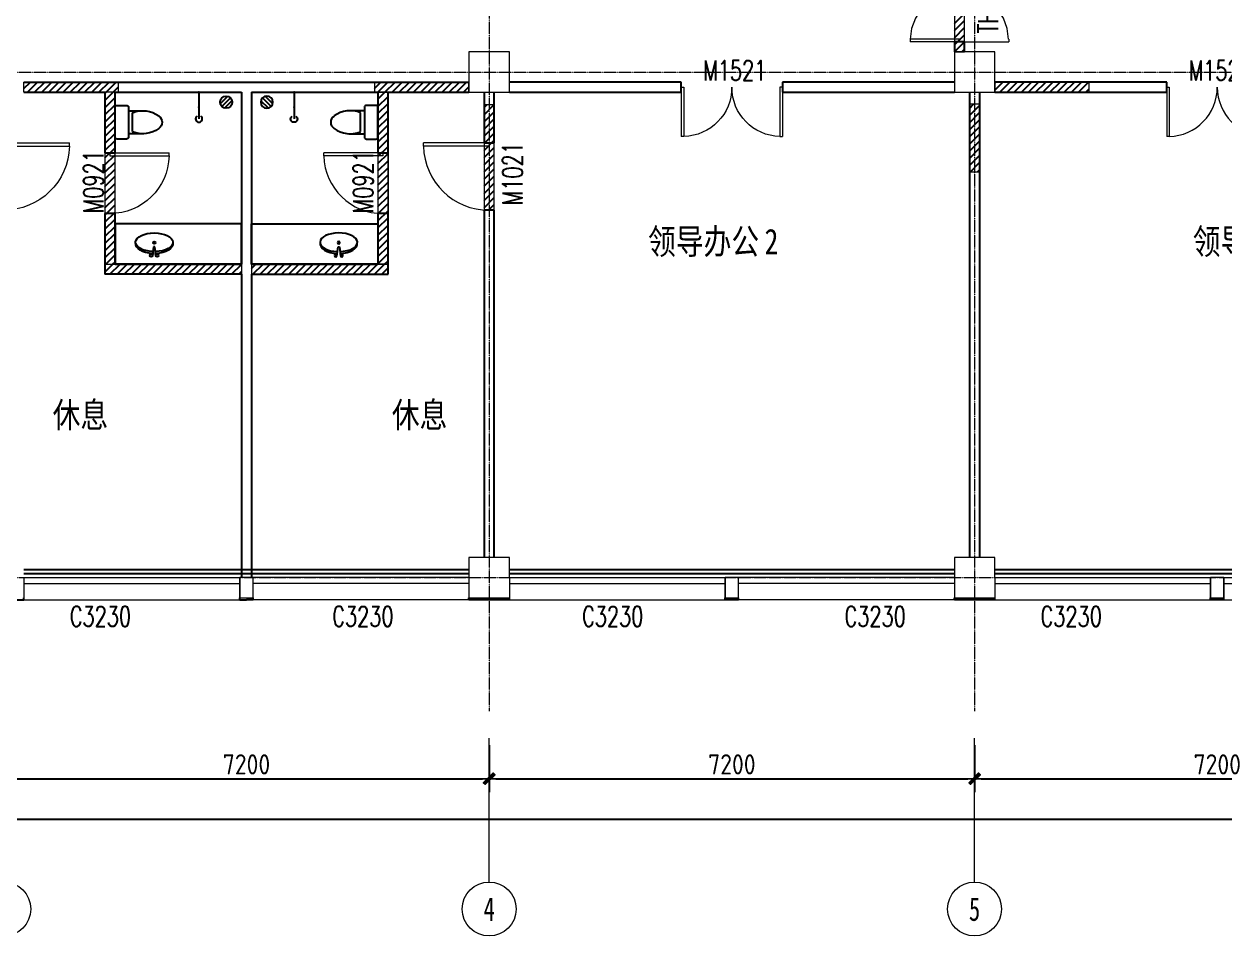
# Model space of a CAD drawing. Header units: millimetres. Extents: x 33621 to 401573, y -91663 to 133135.
# Drawn here: x 53397 to 71197, y 106774 to 120304 of the extents above; entities that cross this region are included whole.
import ezdxf
from ezdxf.enums import TextEntityAlignment as Align

# ---------------------------------------------------------------- set-up
doc = ezdxf.new("R2010")
doc.units = ezdxf.units.MM
doc.header["$LTSCALE"] = 10
doc.linetypes.add('DASHEDX2', pattern=[1.5, 1, -0.5])
doc.linetypes.add('DOTE', pattern=[2.42, 2, -0.2, 0.02, -0.2])
doc.layers.get('0').update_dxf_attribs({"color": 253})
doc.layers.get('Defpoints').update_dxf_attribs({"color": 250})
for name, color, linetype in [('3', 253, 'Continuous'), ('Dim【尺寸标注】', 253, 'Continuous'), ('LATRINE', 253, 'Continuous'), ('LAYER3', 253, 'Continuous'), ('LAYER4', 253, 'Continuous'), ('LAYER5', 253, 'Continuous'), ('LVTRY', 253, 'Continuous'), ('PUB_DIM', 253, 'Continuous'), ('PUB_TEXT', 253, 'Continuous'), ('RC-Hatch【天花填充】', 253, 'Continuous'), ('SURFACE', 253, 'Continuous'), ('wall-隔', 253, 'Continuous'), ('WINDOW_TEXT', 253, 'Continuous'), ('家具', 253, 'Continuous'), ('水-地漏', 253, 'Continuous')]:
    doc.layers.add(name, color=color, linetype=linetype)
for name, color, linetype, lineweight in [('AXIS【轴号】', 253, 'Continuous', 0), ('COLUMN', 253, 'Continuous', 0), ('DOTE', 253, 'DOTE', 0), ('WALL', 253, 'Continuous', 0), ('WINDOW', 253, 'Continuous', 0)]:
    doc.layers.add(name, color=color, linetype=linetype, lineweight=lineweight)
doc.styles.add('_TCH_WINDOW', font='SIMPLEX', dxfattribs={"bigfont": 'GBCBIG'})
doc.styles.add('CCD_DIM', font='ARCHS.SHX')
doc.styles.add('宋体', font='', dxfattribs={"width": 0.7})
doc.styles.get('宋体').set_extended_font_data('SimSun')
doc.dimstyles.new('ZL_1：100', dxfattribs={"dimtxt": 3, "dimasz": 1, "dimexe": 2, "dimexo": 2, "dimgap": 0.6, "dimtad": 1, "dimdec": 0, "dimrnd": 5, "dimdsep": 46, "dimtxsty": 'CCD_DIM', "dimblk": 'WS-cj', "dimblk1": 'WS-cj', "dimblk2": 'WS-cj', "dimcen": 1, "dimclrd": 44, "dimclre": 44, "dimclrt": 2, "dimadec": 0, "dimazin": 2, "dimtfac": 1, "dimtdec": 0, "dimtix": 1, "dimtmove": 2, "dimatfit": 3, "dimldrblk": 'hl_arrow2', "dimfxl": 5, "dimfxlon": 1, "dimarcsym": 0})
pattern_1 = [(225, (0, 34024.046), (53.03301, -53.03301), [])]

# ---------------------------------------------------------------- blocks, each defined once
blk = doc.blocks.new('A$C22332745')
at = {"layer": 'LAYER3', "color": 181, "extrusion": (0, 0, -1)}
for centre, ratio, start_param, end_param in [((277, 195), 0.531076, 4.795815, 6.348539), ((277, 214), 0.5, 4.782885, 10.934222), ((277, 195), 0.531076, 3.076239, 4.638107)]:
    blk.add_ellipse(centre, major_axis=(-277, 0), ratio=ratio, start_param=start_param, end_param=end_param, dxfattribs=at)
at = {"layer": 'LAYER4', "color": 252}
for p, q in [((267, 148), (249, 9)), ((285, 148), (267, 148)), ((302, 9), (285, 148))]:
    blk.add_line(p, q, dxfattribs=at)
for centre in [(231, 18), (320, 18)]:
    blk.add_circle(centre, 17.9, dxfattribs=at)
at = {"layer": 'LAYER5', "color": 251}
blk.add_circle((277, 208), 16, dxfattribs=at)
blk = doc.blocks.new('A$C2CC91CCB')
at = {"color": 251, "rotation": 90}
blk.add_blockref('A$C22332745', (353, 0), dxfattribs=at)
blk = doc.blocks.new('A$C477C625D')
at = {"color": 7}
blk.add_blockref('A$C2CC91CCB', (0, 0), dxfattribs=at)
blk = doc.blocks.new('A$C4D690477')
at = {"layer": '家具', "color": 251}
blk.add_blockref('A$C477C625D', (0, 0), dxfattribs=at)
blk = doc.blocks.new('w-地漏')
at = {"layer": '水-地漏'}
for p, q in [((-57, -13), (16, 60)), ((-41, -41), (44, 44)), ((-13, -57), (60, 16))]:
    blk.add_line(p, q, dxfattribs=at)
blk.add_circle((2, 2), 60, dxfattribs=at)
blk = doc.blocks.new('$DorLib2D$00000141')
at = {"color": 0}
for points in [[(-0.5, 0), (-0.5, 0.487)], [(-0.475, 0.487), (-0.5, 0.487)], [(-0.475, 0), (-0.475, 0.487)], [(-0.369, 0.473), (-0.475, 0.487)], [(0.475, 0.487), (0.369, 0.473)], [(0.475, 0), (0.475, 0.487)], [(0.475, 0.487), (0.5, 0.487)], [(0.5, 0), (0.5, 0.487)], [(-0.268, 0.435), (-0.369, 0.473)], [(-0.178, 0.377), (-0.268, 0.435)], [(-0.103, 0.3), (-0.178, 0.377)], [(0.178, 0.377), (0.103, 0.3)], [(0.268, 0.435), (0.178, 0.377)], [(0.369, 0.473), (0.268, 0.435)], [(-0.047, 0.208), (-0.103, 0.3)], [(0.103, 0.3), (0.047, 0.208)], [(-0.012, 0.107), (-0.047, 0.208)], [(0.047, 0.208), (0.012, 0.107)], [(0, 0), (-0.012, 0.107)], [(-0.012, -0.107), (0, 0)], [(0.012, 0.107), (0, 0)], [(-0.5, 0), (-0.475, 0)], [(0.5, 0), (0.475, 0)]]:
    blk.add_lwpolyline(points, dxfattribs=at)
at = {"color": 0, "linetype": 'DASHEDX2'}
for points in [[(0, 0), (0.03, -0.122), (0.086, -0.234), (0.165, -0.331), (0.264, -0.408), (0.378, -0.461), (0.5, -0.488)], [(-0.5, 0), (-0.5, -0.488)], [(-0.047, -0.208), (-0.012, -0.107)], [(0.5, 0), (0.5, -0.488)], [(-0.103, -0.3), (-0.047, -0.208)], [(-0.178, -0.377), (-0.103, -0.3)], [(-0.475, -0.487), (-0.369, -0.473)], [(-0.369, -0.473), (-0.268, -0.435)], [(-0.268, -0.435), (-0.178, -0.377)], [(-0.475, -0.488), (-0.5, -0.488)]]:
    blk.add_lwpolyline(points, dxfattribs=at)
blk = doc.blocks.new('$DorLib2D$00000001')
for p, q in [((0.45, 0.975), (0.5, 0.975)), ((0.45, 0), (0.45, 0.975)), ((0.5, 0), (0.5, 0.975)), ((0.5, 0), (0.45, 0))]:
    blk.add_line(p, q)
at = {"lineweight": 13}
blk.add_arc((0.475, 0), 0.975, 91.4693, 180, dxfattribs=at)
blk = doc.blocks.new('$plan$00001613')
for p, q in [((-260, -140), (-260, 140)), ((-200, 170), (-200, -170))]:
    blk.add_line(p, q)
blk.add_lwpolyline([(-430, -170), (-200, -170), (-200, -220, 0.414214), (-170, -250), (-30, -250, 0.414214), (0, -220), (0, 220, 0.414214), (-30, 250), (-170, 250, 0.414214), (-200, 220), (-200, 170), (-430, 170)], format="xyb")
for centre, radius, start, end in [((-590, 0), 110, 123.4509, 236.5491), ((-413, -227), 398, 67.4505, 126.6381), ((-413, 227), 398, 233.3619, 292.5495)]:
    blk.add_arc(centre, radius, start, end)
blk = doc.blocks.new('$lvtry$00000168')
blk.add_line((0, 0), (0, -395))
blk.add_arc((0, -395), 50, 121.0332, 58.9668)
for p in [(0, 0), (0, -223)]:
    blk.add_point(p)
blk = doc.blocks.new('$WINLIB2D$00000004')
for p, q in [((-0.5, 0.5), (0.5, 0.5)), ((-0.5, 0.5), (-0.5, -0.5)), ((0.5, -0.5), (0.5, 0.5)), ((-0.5, 0.2406), (0.5, 0.2406)), ((-0.5, -0.5), (0.5, -0.5))]:
    blk.add_line(p, q)
blk = doc.blocks.new('$DorLib2D$00000002')
for p, q in [((-0.5, 0), (-0.5, 0.4875)), ((-0.475, 0.4875), (-0.5, 0.4875)), ((-0.475, 0), (-0.475, 0.4875)), ((0.475, 0), (0.475, 0.4875)), ((0.475, 0.4875), (0.5, 0.4875)), ((0.5, 0), (0.5, 0.4875)), ((-0.5, 0), (-0.475, 0)), ((0.5, 0), (0.475, 0))]:
    blk.add_line(p, q)
at = {"lineweight": 13}
for centre, start, end in [((-0.4875, 0), 0, 88.53072), ((0.4875, 0), 91.46928, 180)]:
    blk.add_arc(centre, 0.4875, start, end, dxfattribs=at)
blk = doc.blocks.new('hl_Axis-A1')
at = {"color": 150, "ltscale": 2}
blk.add_line((21.33, 0), (0, 0), dxfattribs=at)
at = {"color": 150}
blk.add_circle((25.33, 0), 4, dxfattribs=at)
at = {"color": 50, "style": '宋体', "width": 0.7}
blk.add_attdef('轴号', text='', height=3.5, dxfattribs=at).set_placement((25.33, 0), align=Align.MIDDLE_CENTER)
blk = doc.blocks.new('WS-cj')
blk.add_hatch(color=2).paths.add_polyline_path([(0.59, 0.82), (-0.82, -0.59), (-0.59, -0.82), (0.82, 0.59)])
at = {"color": 2, "linetype": 'ByBlock', "lineweight": 0}
for p, q in [((-1.1, 0), (0, 0)), ((0, 0), (1.1, 0))]:
    blk.add_line(p, q, dxfattribs=at)
at = {"color": 2}
blk.add_lwpolyline([(0.59, 0.82), (-0.82, -0.59), (-0.59, -0.82), (0.82, 0.59)], close=True, dxfattribs=at)
blk = doc.blocks.new('*D242')
at = {"layer": 'Defpoints', "color": 0, "transparency": 16777216}
for p in [(-30062, -18684), (-22862, -18684), (-22862, -19284)]:
    blk.add_point(p, dxfattribs=at)
at = {"layer": 'Dim【尺寸标注】', "color": 44, "lineweight": -2, "transparency": 16777216}
for p, q in [((-30062, -18784), (-30062, -19484)), ((-22862, -18784), (-22862, -19484)), ((-29962, -19284), (-22962, -19284))]:
    blk.add_line(p, q, dxfattribs=at)
at = {"layer": 'Dim【尺寸标注】', "color": 44, "lineweight": -2, "transparency": 16777216, "xscale": 100, "yscale": 100, "zscale": 100, "rotation": 180}
blk.add_blockref('WS-cj', (-30062, -19284), dxfattribs=at)
at = {"layer": 'Dim【尺寸标注】', "color": 44, "lineweight": -2, "transparency": 16777216, "xscale": 100, "yscale": 100, "zscale": 100}
blk.add_blockref('WS-cj', (-22862, -19284), dxfattribs=at)
at = {"layer": 'Dim【尺寸标注】', "color": 2, "transparency": 16777216, "insert": (-26462, -19071), "char_height": 300, "attachment_point": 5, "style": 'CCD_DIM'}
blk.add_mtext('7200', dxfattribs=at)
blk = doc.blocks.new('hl_arrow2')
at = {"color": 2}
blk.add_line((0, 0), (-1, 0), dxfattribs=at)
blk.add_lwpolyline([(0, 0), (-1, -1), (-1, -1), (0, 0), (-1, 1), (-1, 1)], close=True, dxfattribs=at)
blk = doc.blocks.new('*D243')
at = {"layer": 'Defpoints', "color": 0, "transparency": 16777216}
for p in [(-22862, -18684), (-15662, -18684), (-15662, -19284)]:
    blk.add_point(p, dxfattribs=at)
at = {"layer": 'Dim【尺寸标注】', "color": 44, "lineweight": -2, "transparency": 16777216}
for p, q in [((-22862, -18784), (-22862, -19484)), ((-15662, -18784), (-15662, -19484)), ((-22762, -19284), (-15762, -19284))]:
    blk.add_line(p, q, dxfattribs=at)
at = {"layer": 'Dim【尺寸标注】', "color": 44, "lineweight": -2, "transparency": 16777216, "xscale": 100, "yscale": 100, "zscale": 100, "rotation": 180}
blk.add_blockref('WS-cj', (-22862, -19284), dxfattribs=at)
at = {"layer": 'Dim【尺寸标注】', "color": 44, "lineweight": -2, "transparency": 16777216, "xscale": 100, "yscale": 100, "zscale": 100}
blk.add_blockref('WS-cj', (-15662, -19284), dxfattribs=at)
at = {"layer": 'Dim【尺寸标注】', "color": 2, "transparency": 16777216, "insert": (-19262, -19071), "char_height": 300, "attachment_point": 5, "style": 'CCD_DIM'}
blk.add_mtext('7200', dxfattribs=at)
blk = doc.blocks.new('*D244')
at = {"layer": 'Defpoints', "color": 0, "transparency": 16777216}
for p in [(-15662, -18684), (-8462, -18684), (-8462, -19284)]:
    blk.add_point(p, dxfattribs=at)
at = {"layer": 'Dim【尺寸标注】', "color": 44, "lineweight": -2, "transparency": 16777216}
for p, q in [((-15662, -18784), (-15662, -19484)), ((-8462, -18784), (-8462, -19484)), ((-15562, -19284), (-8562, -19284))]:
    blk.add_line(p, q, dxfattribs=at)
at = {"layer": 'Dim【尺寸标注】', "color": 44, "lineweight": -2, "transparency": 16777216, "xscale": 100, "yscale": 100, "zscale": 100, "rotation": 180}
blk.add_blockref('WS-cj', (-15662, -19284), dxfattribs=at)
at = {"layer": 'Dim【尺寸标注】', "color": 44, "lineweight": -2, "transparency": 16777216, "xscale": 100, "yscale": 100, "zscale": 100}
blk.add_blockref('WS-cj', (-8462, -19284), dxfattribs=at)
at = {"layer": 'Dim【尺寸标注】', "color": 2, "transparency": 16777216, "insert": (-12062, -19071), "char_height": 300, "attachment_point": 5, "style": 'CCD_DIM'}
blk.add_mtext('7200', dxfattribs=at)
blk = doc.blocks.new('*D255')
at = {"layer": 'Defpoints', "color": 0, "transparency": 16777216}
for p in [(-44462, -18684), (49138, -18684), (49138, -19884)]:
    blk.add_point(p, dxfattribs=at)
at = {"layer": 'Dim【尺寸标注】', "color": 44, "lineweight": -2, "transparency": 16777216}
for p, q in [((-44462, -19384), (-44462, -20084)), ((49138, -19384), (49138, -20084)), ((-44362, -19884), (49038, -19884))]:
    blk.add_line(p, q, dxfattribs=at)
at = {"layer": 'Dim【尺寸标注】', "color": 44, "lineweight": -2, "transparency": 16777216, "xscale": 100, "yscale": 100, "zscale": 100, "rotation": 180}
blk.add_blockref('WS-cj', (-44462, -19884), dxfattribs=at)
at = {"layer": 'Dim【尺寸标注】', "color": 44, "lineweight": -2, "transparency": 16777216, "xscale": 100, "yscale": 100, "zscale": 100}
blk.add_blockref('WS-cj', (49138, -19884), dxfattribs=at)
at = {"layer": 'Dim【尺寸标注】', "color": 2, "transparency": 16777216, "insert": (2338, -19678), "char_height": 300, "attachment_point": 5, "style": 'CCD_DIM'}
blk.add_mtext('93600', dxfattribs=at)
blk = doc.blocks.new('ZL_061117299')
at = {"layer": 'AXIS【轴号】'}
ref = blk.add_blockref('hl_Axis-A1', (-30062.3, -18683.9), dxfattribs=dict(at, xscale=100, yscale=100, zscale=100, rotation=270))
ref.add_attrib('轴号', '3', dxfattribs={"layer": '0', "color": 2, "height": 350, "style": '宋体', "width": 0.7}).set_placement((-30062.3, -21217.2), align=Align.MIDDLE_CENTER)
ref = blk.add_blockref('hl_Axis-A1', (-22862.3, -18683.9), dxfattribs=dict(at, xscale=100, yscale=100, zscale=100, rotation=270))
ref.add_attrib('轴号', '4', dxfattribs={"layer": '0', "color": 2, "height": 350, "style": '宋体', "width": 0.7}).set_placement((-22862.3, -21217.2), align=Align.MIDDLE_CENTER)
ref = blk.add_blockref('hl_Axis-A1', (-15662.3, -18683.9), dxfattribs=dict(at, xscale=100, yscale=100, zscale=100, rotation=270))
ref.add_attrib('轴号', '5', dxfattribs={"layer": '0', "color": 2, "height": 350, "style": '宋体', "width": 0.7}).set_placement((-15662.3, -21217.2), align=Align.MIDDLE_CENTER)
at = {"layer": 'Dim【尺寸标注】'}
for p1, p2, distance, picture, middle in [((-44462.3, -18683.9), (49137.7, -18683.9), -1200, '*D255', (2337.7, -19677.6)), ((-30062.3, -18683.9), (-22862.3, -18683.9), -600, '*D242', (-26462.3, -19071.4)), ((-22862.3, -18683.9), (-15662.3, -18683.9), -600, '*D243', (-19262.3, -19071.4)), ((-15662.3, -18683.9), (-8462.3, -18683.9), -600, '*D244', (-12062.3, -19071.4))]:
    dim = blk.add_aligned_dim(p1=p1, p2=p2, distance=distance, dimstyle='ZL_1：100', dxfattribs=at)
    dim.commit()
    dim.dimension.update_dxf_attribs({"geometry": picture, "text_midpoint": middle})

msp = doc.modelspace()

# ---------------------------------------------------------------- hatches: boundary and pattern name
at = {"layer": 'RC-Hatch【天花填充】'}
h = msp.add_hatch(dxfattribs=at)
h.set_pattern_fill('ANSI31', color=251, scale=23.622047, angle=180, style=0)
h.set_pattern_definition(pattern_1)
h.paths.add_polyline_path([(67196.5, 121691), (67196.5, 119891), (67346.5, 119891), (67346.5, 121691)])
h = msp.add_hatch(dxfattribs=at)
h.set_pattern_fill('ANSI31', color=251, scale=23.622047, angle=180, style=0)
h.set_pattern_definition(pattern_1)
h.paths.add_polyline_path([(53396.5, 119291), (53396.5, 119441), (54795.5, 119441), (54795.5, 119291)])
h = msp.add_hatch(dxfattribs=at)
h.set_pattern_fill('ANSI31', color=251, scale=23.622047, angle=180, style=0)
h.set_pattern_definition(pattern_1)
h.paths.add_polyline_path([(58596.5, 119441), (58596.5, 119291), (59996.5, 119291), (59996.5, 119441)])
h = msp.add_hatch(dxfattribs=at)
h.set_pattern_fill('ANSI31', color=251, scale=23.622047, angle=180, style=0)
h.set_pattern_definition(pattern_1)
h.paths.add_polyline_path([(67796.5, 119441), (67796.5, 119291), (69195.5, 119291), (69195.5, 119441)])
h = msp.add_hatch(dxfattribs=at)
h.set_pattern_fill('ANSI31', color=251, scale=23.622047, angle=180, style=0)
h.set_pattern_definition(pattern_1)
h.paths.add_polyline_path([(54596.5, 119291), (54596.5, 116741), (54746.5, 116741), (54746.5, 119291)])
h = msp.add_hatch(dxfattribs=at)
h.set_pattern_fill('ANSI31', color=251, scale=23.622047, angle=180, style=0)
h.set_pattern_definition(pattern_1)
h.paths.add_polyline_path([(58796.5, 116741), (58796.5, 119291), (58646.5, 119291), (58646.5, 116741)])
h = msp.add_hatch(dxfattribs=at)
h.set_pattern_fill('ANSI31', color=251, scale=23.622047, angle=180, style=0)
h.set_pattern_definition(pattern_1)
h.paths.add_polyline_path([(60220.5, 119103.1), (60220.5, 117541), (60371.5, 117541), (60371.5, 119103.1)])
h = msp.add_hatch(dxfattribs=at)
h.set_pattern_fill('ANSI31', color=251, scale=23.622047, angle=180, style=0)
h.set_pattern_definition(pattern_1)
h.paths.add_polyline_path([(67421.5, 119112.6), (67421.5, 118112.6), (67571.5, 118112.6), (67571.5, 119112.6)])
h = msp.add_hatch(dxfattribs=at)
h.set_pattern_fill('ANSI31', color=251, scale=23.622047, angle=180, style=0)
h.set_pattern_definition(pattern_1)
h.paths.add_polyline_path([(54596.5, 116591), (54596.5, 116741), (56621.5, 116741), (56621.5, 116591)])
h = msp.add_hatch(dxfattribs=at)
h.set_pattern_fill('ANSI31', color=251, scale=23.622047, angle=180, style=0)
h.set_pattern_definition(pattern_1)
h.paths.add_polyline_path([(56771.5, 116741), (56771.5, 116591), (58796.5, 116591), (58796.5, 116741)])

# ---------------------------------------------------------------- linework, layer by layer
at = {"layer": '3'}
for points in [[(53396.5, 112211), (59996.5, 112211)], [(53396.5, 112151), (59996.5, 112151)], [(60596.5, 112211), (67196.5, 112211)], [(60596.5, 112151), (67196.5, 112151)], [(67796.5, 112211), (74396.5, 112211)], [(67796.5, 112151), (74396.5, 112151)]]:
    msp.add_lwpolyline(points, dxfattribs=at)
at = {"layer": 'COLUMN'}
for p, q in [((60596.5, 119891), (59996.5, 119891)), ((59996.5, 119891), (59996.5, 119291)), ((60596.5, 119291), (60596.5, 119891)), ((67796.5, 119891), (67196.5, 119891)), ((67196.5, 119891), (67196.5, 119291)), ((67796.5, 119291), (67796.5, 119891)), ((59996.5, 119291), (60596.5, 119291)), ((67196.5, 119291), (67796.5, 119291)), ((60596.5, 112391), (59996.5, 112391)), ((59996.5, 112391), (59996.5, 112091)), ((60596.5, 112091), (60596.5, 112391)), ((67796.5, 112391), (67196.5, 112391)), ((67196.5, 112391), (67196.5, 112091)), ((67796.5, 112091), (67796.5, 112391)), ((59996.5, 111791), (60596.5, 111791)), ((67196.5, 111791), (67796.5, 111791))]:
    msp.add_line(p, q, dxfattribs=at)
at = {"layer": 'DOTE', "ltscale": 0.1}
for p, q in [((60296.5, 129980.9), (60296.5, 110110.5)), ((67496.5, 129980.9), (67496.5, 110110.5)), ((36632.9, 119591), (133641.5, 119591)), ((36632.9, 112091), (133641.5, 112091))]:
    msp.add_line(p, q, dxfattribs=at)
at = {"layer": 'LATRINE'}
for points in [[(56621.5, 117341), (54746.5, 117341), (54746.5, 116741), (56621.5, 116741)], [(56771.5, 117341), (58646.5, 117341), (58646.5, 116741), (56771.5, 116741)]]:
    msp.add_lwpolyline(points, close=True, dxfattribs=at)
at = {"layer": 'SURFACE'}
for p, q in [((53396.5, 111761), (53396.5, 111791)), ((56596.5, 111761), (56596.5, 111791)), ((56796.5, 111761), (56796.5, 111791)), ((59996.5, 111761), (59996.5, 111791)), ((60596.5, 111761), (60596.5, 111791)), ((63796.5, 111761), (63796.5, 111791)), ((63996.5, 111761), (63996.5, 111791)), ((67196.5, 111761), (67196.5, 111791)), ((67796.5, 111761), (67796.5, 111791)), ((70996.5, 111761), (70996.5, 111791)), ((71196.5, 111761), (71196.5, 111791)), ((53096.5, 111761), (53396.5, 111761)), ((56596.5, 111761), (56696.5, 111761)), ((56796.5, 111761), (56696.5, 111761)), ((60296.5, 111761), (59996.5, 111761)), ((60596.5, 111761), (60296.5, 111761)), ((63996.5, 111761), (63796.5, 111761)), ((67496.5, 111761), (67196.5, 111761)), ((67796.5, 111761), (67496.5, 111761)), ((71196.5, 111761), (70996.5, 111761))]:
    msp.add_line(p, q, dxfattribs=at)
at = {"layer": 'WALL'}
for p, q in [((56696.5, 112091), (56596.5, 112091)), ((56596.5, 112091), (56596.5, 111791)), ((56796.5, 112091), (56696.5, 112091)), ((56796.5, 111791), (56796.5, 112091)), ((63996.5, 112091), (63796.5, 112091)), ((63796.5, 112091), (63796.5, 111791)), ((63996.5, 111791), (63996.5, 112091)), ((71196.5, 112091), (70996.5, 112091)), ((70996.5, 112091), (70996.5, 111791)), ((71196.5, 111791), (71196.5, 112091)), ((56596.5, 111791), (56696.5, 111791)), ((56696.5, 111791), (56796.5, 111791)), ((63796.5, 111791), (63996.5, 111791)), ((70996.5, 111791), (71196.5, 111791))]:
    msp.add_line(p, q, dxfattribs=at)
at = {"layer": 'WALL', "color": 210}
for points in [[(67196.5, 121691), (67196.5, 119891), (67346.5, 119891), (67346.5, 121691)], [(53396.5, 119291), (53396.5, 119441), (54795.5, 119441), (54795.5, 119291)], [(58596.5, 119441), (58596.5, 119291), (59996.5, 119291), (59996.5, 119441)], [(67796.5, 119441), (67796.5, 119291), (69195.5, 119291), (69195.5, 119441)], [(54596.5, 119291), (54596.5, 116741), (54746.5, 116741), (54746.5, 119291)], [(58796.5, 116741), (58796.5, 119291), (58646.5, 119291), (58646.5, 116741)], [(60220.5, 119103.1), (60220.5, 117541), (60371.5, 117541), (60371.5, 119103.1)], [(67421.5, 119112.6), (67421.5, 118112.6), (67571.5, 118112.6), (67571.5, 119112.6)], [(54596.5, 116591), (54596.5, 116741), (56621.5, 116741), (56621.5, 116591)], [(56771.5, 116741), (56771.5, 116591), (58796.5, 116591), (58796.5, 116741)]]:
    msp.add_lwpolyline(points, close=True, dxfattribs=at)
at = {"layer": 'wall-隔'}
for p, q in [((67346.5, 120040.7), (67196.5, 120040.7)), ((67196.5, 120040.7), (67196.5, 119891)), ((67346.5, 119891), (67346.5, 120040.7)), ((53396.5, 119441), (54671.5, 119441)), ((54671.5, 119441), (56696.5, 119441)), ((56696.5, 119441), (58721.5, 119441)), ((58721.5, 119441), (59996.5, 119441)), ((63146.5, 119441), (60596.5, 119441)), ((63146.5, 119291), (63146.5, 119441)), ((67196.5, 119441), (64646.5, 119441)), ((64646.5, 119441), (64646.5, 119291)), ((70346.5, 119441), (67796.5, 119441)), ((70346.5, 119291), (70346.5, 119441)), ((53396.5, 119291), (54596.5, 119291)), ((54596.5, 119291), (54596.5, 118391)), ((54746.5, 118391), (54746.5, 119291)), ((54746.5, 119291), (56621.5, 119291)), ((56621.5, 119291), (56621.5, 116741)), ((56771.5, 119291), (58646.5, 119291)), ((56771.5, 119291), (56771.5, 116741)), ((58646.5, 119291), (58646.5, 118391)), ((58796.5, 118391), (58796.5, 119291)), ((58796.5, 119291), (59996.5, 119291)), ((60221.5, 119291), (60221.5, 118541)), ((60371.5, 118541), (60371.5, 119291)), ((60596.5, 119291), (63146.5, 119291)), ((64646.5, 119291), (67196.5, 119291)), ((67421.5, 119291), (67421.5, 112391)), ((67571.5, 119291), (67571.5, 112391)), ((67796.5, 119291), (70346.5, 119291)), ((54596.5, 118391), (54746.5, 118391)), ((58646.5, 118391), (58796.5, 118391)), ((60221.5, 118541), (60371.5, 118541)), ((54746.5, 117491), (54596.5, 117491)), ((54596.5, 117491), (54596.5, 116591)), ((54746.5, 116741), (54746.5, 117491)), ((58796.5, 117491), (58646.5, 117491)), ((58646.5, 117491), (58646.5, 116741)), ((58796.5, 116591), (58796.5, 117491)), ((60371.5, 117541), (60221.5, 117541)), ((60221.5, 117541), (60221.5, 112391)), ((60371.5, 112391), (60371.5, 117541)), ((56621.5, 116591), (54596.5, 116591)), ((56621.5, 116741), (54746.5, 116741)), ((56621.5, 116591), (56621.5, 112091)), ((56771.5, 116741), (58646.5, 116741)), ((56771.5, 116591), (56771.5, 112091)), ((56771.5, 116591), (58796.5, 116591)), ((67421.5, 111791), (67421.5, 111779.9)), ((67571.5, 111791), (67571.5, 111779.9)), ((67571.5, 111779.9), (67421.5, 111779.9))]:
    msp.add_line(p, q, dxfattribs=at)
at = {"layer": 'WINDOW'}
for p, q in [((54596.5, 118391), (54596.5, 117491)), ((58796.5, 118391), (58796.5, 117491))]:
    msp.add_line(p, q, dxfattribs=at)

# ---------------------------------------------------------------- block references
at = {"layer": 'LVTRY'}
for name, p in [('$lvtry$00000168', (55991.3, 119291)), ('$plan$00001613', (58646.5, 118847))]:
    msp.add_blockref(name, p, dxfattribs=at)
at = {"layer": 'LVTRY', "yscale": -1}
for name, p, rotation in [('$lvtry$00000168', (57401.7, 119291), 180), ('$plan$00001613', (54746.5, 118847), 180.0000000000001)]:
    msp.add_blockref(name, p, dxfattribs=dict(at, rotation=rotation))
at = {"layer": 'PUB_DIM'}
msp.add_blockref('ZL_061117299', (83158.8, 128391), dxfattribs=at)
at = {"layer": 'WINDOW'}
ref = msp.add_blockref('$DorLib2D$00000141', (67271.5, 120790.7), dxfattribs=dict(at, xscale=-1500, yscale=-1500, zscale=-1500, rotation=269.999999999825))
ref.add_attrib('A', 'THM1521', (67845.3, 120165.7), dxfattribs={"layer": 'WINDOW_TEXT', "height": 297.5, "rotation": 90, "style": '_TCH_WINDOW', "width": 0.705882})
ref = msp.add_blockref('$DorLib2D$00000002', (63896.5, 119366), dxfattribs=dict(at, xscale=1500, yscale=-1500, zscale=1500))
ref.add_attrib('A', 'M1521', (63471.5, 119467.2), dxfattribs={"layer": 'WINDOW_TEXT', "height": 297.5, "style": '_TCH_WINDOW', "width": 0.705882})
ref = msp.add_blockref('$DorLib2D$00000002', (71096.5, 119366), dxfattribs=dict(at, xscale=-1500, yscale=-1500, zscale=-1500))
ref.add_attrib('A', 'M1521', (70671.5, 119467.2), dxfattribs={"layer": 'WINDOW_TEXT', "height": 297.5, "style": '_TCH_WINDOW', "width": 0.705882})
ref = msp.add_blockref('$DorLib2D$00000001', (53096.5, 118041), dxfattribs=dict(at, xscale=-1000, yscale=1000, zscale=-1000, rotation=269.9999999999995))
ref.add_attrib('A', 'M1021', (52897.1, 117616), dxfattribs={"layer": 'WINDOW_TEXT', "height": 297.5, "rotation": 90, "style": '_TCH_WINDOW', "width": 0.705882})
ref = msp.add_blockref('$DorLib2D$00000001', (54671.5, 117941), dxfattribs=dict(at, xscale=-900, yscale=900, zscale=-900, rotation=269.9999999999988))
ref.add_attrib('A', 'M0921', (54574.9, 117496), dxfattribs={"layer": 'WINDOW_TEXT', "height": 297.5, "rotation": 90, "style": '_TCH_WINDOW', "width": 0.705882})
ref = msp.add_blockref('$DorLib2D$00000001', (58721.5, 117941), dxfattribs=dict(at, xscale=-900, yscale=-900, zscale=-900, rotation=270.0000000000012))
ref.add_attrib('A', 'M0921', (58577.2, 117496), dxfattribs={"layer": 'WINDOW_TEXT', "height": 297.5, "rotation": 90, "style": '_TCH_WINDOW', "width": 0.705882})
ref = msp.add_blockref('$DorLib2D$00000001', (60296.5, 118041), dxfattribs=dict(at, xscale=-1000, yscale=-1000, zscale=-1000, rotation=270.0000000000005))
ref.add_attrib('A', 'M1021', (60793.4, 117616), dxfattribs={"layer": 'WINDOW_TEXT', "height": 297.5, "rotation": 90, "style": '_TCH_WINDOW', "width": 0.705882})
ref = msp.add_blockref('$WINLIB2D$00000004', (54996.5, 111926), dxfattribs=dict(at, xscale=3200, yscale=330, zscale=3200))
ref.add_attrib('A', 'C3230', (54075.3, 111367.2), dxfattribs={"layer": 'WINDOW_TEXT', "height": 297.5, "style": '_TCH_WINDOW', "width": 0.705882})
ref = msp.add_blockref('$WINLIB2D$00000004', (58396.5, 111926), dxfattribs=dict(at, xscale=3200, yscale=-330, zscale=3200, rotation=180))
ref.add_attrib('A', 'C3230', (57968.8, 111367.2), dxfattribs={"layer": 'WINDOW_TEXT', "height": 297.5, "style": '_TCH_WINDOW', "width": 0.705882})
ref = msp.add_blockref('$WINLIB2D$00000004', (62196.5, 111926), dxfattribs=dict(at, xscale=-3200, yscale=-330, zscale=-3200, rotation=180))
ref.add_attrib('A', 'C3230', (61674.2, 111367.2), dxfattribs={"layer": 'WINDOW_TEXT', "height": 297.5, "style": '_TCH_WINDOW', "width": 0.705882})
ref = msp.add_blockref('$WINLIB2D$00000004', (65596.5, 111926), dxfattribs=dict(at, xscale=3200, yscale=-330, zscale=3200, rotation=180))
ref.add_attrib('A', 'C3230', (65567.7, 111367.2), dxfattribs={"layer": 'WINDOW_TEXT', "height": 297.5, "style": '_TCH_WINDOW', "width": 0.705882})
ref = msp.add_blockref('$WINLIB2D$00000004', (69396.5, 111926), dxfattribs=dict(at, xscale=-3200, yscale=-330, zscale=-3200, rotation=180))
ref.add_attrib('A', 'C3230', (68475.3, 111367.2), dxfattribs={"layer": 'WINDOW_TEXT', "height": 297.5, "style": '_TCH_WINDOW', "width": 0.705882})
ref = msp.add_blockref('$WINLIB2D$00000004', (72796.5, 111926), dxfattribs=dict(at, xscale=-3200, yscale=-330, zscale=-3200, rotation=180))
ref.add_attrib('A', 'C3230', (72321.5, 111337.2), dxfattribs={"layer": 'WINDOW_TEXT', "height": 297.5, "style": '_TCH_WINDOW', "width": 0.705882})
at = {"layer": '家具', "color": 251, "rotation": 270}
msp.add_blockref('A$C4D690477', (55051.7, 117204.6), dxfattribs=at)
at = {"layer": '家具', "color": 251, "xscale": -1, "rotation": 90}
msp.add_blockref('A$C4D690477', (58341.3, 117204.6), dxfattribs=at)
at = {"layer": '水-地漏', "yscale": 1.5, "zscale": 1.5}
for p, xscale in [((56391.5, 119141), 1.5), ((57001.5, 119141), -1.5)]:
    msp.add_blockref('w-地漏', p, dxfattribs=dict(at, xscale=xscale))

# ---------------------------------------------------------------- texts
at = {"layer": 'PUB_TEXT', "style": '宋体', "width": 0.8}
for s, height, p in [('领导办公', 377.64, (62652.9, 116888.5)), ('领导办公', 377.64, (70732.5, 116888.5)), ('2', 377.6, (64381.2, 116888.5)), ('休息', 377.64, (53821.3, 114315.4)), ('休息', 377.64, (58852.6, 114315.4))]:
    msp.add_text(s, height=height, dxfattribs=at).set_placement(p)

doc.saveas('drawing.dxf')
